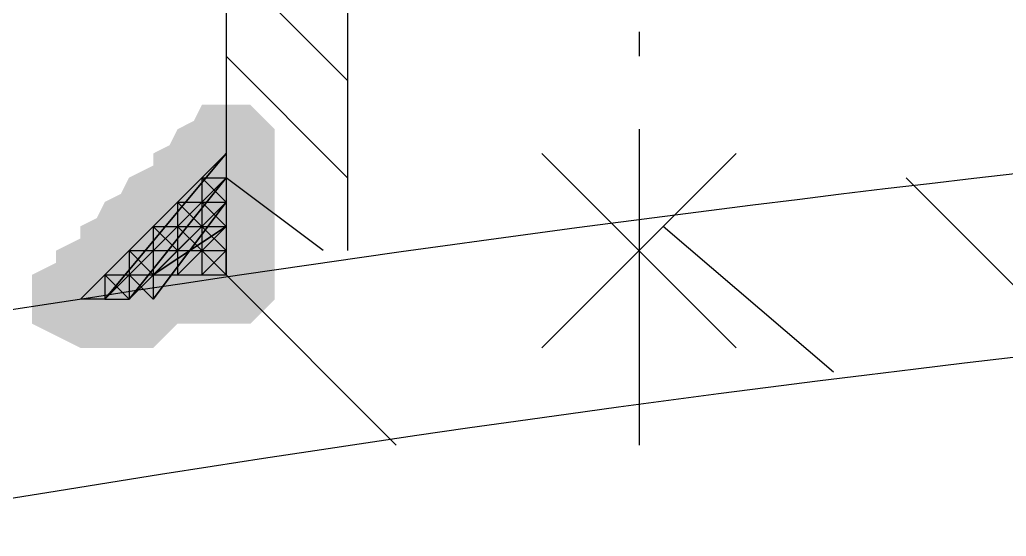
# Model space of a CAD drawing. Header units: millimetres. Extents: x -2210 to 6171, y -6737 to 5572.
# Drawn here: x -24.3 to 54.7, y 2893.6 to 2935 of the extents above; entities that cross this region are included whole.
import ezdxf

# ---------------------------------------------------------------- set-up
doc = ezdxf.new("R2010")
doc.units = ezdxf.units.MM
doc.layers.add('1', color=7, linetype='Continuous')

msp = doc.modelspace()

# ---------------------------------------------------------------- hatches: boundary and pattern name
h = msp.add_hatch(color=0)
h.dxf.hatch_style = 2
h.paths.add_polyline_path([(-7.792, 2920.381), (-11.683, 2922.327), (-11.683, 2926.218), (-7.792, 2928.163), (-5.847, 2928.163), (-3.901, 2926.218), (-3.901, 2922.327), (-5.847, 2920.381)])
h = msp.add_hatch(color=0)
h.dxf.hatch_style = 2
h.paths.add_polyline_path([(-7.792, 2920.381), (-11.683, 2922.327), (-11.683, 2926.218), (-7.792, 2928.163), (-3.901, 2926.218), (-3.901, 2922.327)])
h = msp.add_hatch(color=0)
h.dxf.hatch_style = 2
h.paths.add_polyline_path([(-7.792, 2920.381), (-11.683, 2922.327), (-11.683, 2926.218), (-7.792, 2928.163), (-5.847, 2928.163), (-3.901, 2926.218), (-3.901, 2922.327), (-5.847, 2920.381)])
h = msp.add_hatch(color=0)
h.dxf.hatch_style = 2
h.paths.add_polyline_path([(-7.792, 2920.381), (-11.683, 2922.327), (-11.683, 2926.218), (-7.792, 2928.163), (-3.901, 2926.218), (-3.901, 2922.327)])
h = msp.add_hatch(color=0)
h.dxf.hatch_style = 2
h.paths.add_polyline_path([(-11.683, 2924.272), (-9.738, 2928.163), (-5.847, 2928.163), (-3.901, 2924.272), (-3.901, 2922.327), (-5.847, 2920.381), (-9.738, 2920.381), (-11.683, 2922.327)])
h = msp.add_hatch(color=0)
h.dxf.hatch_style = 2
h.paths.add_polyline_path([(-7.792, 2920.381), (-11.683, 2922.327), (-11.683, 2926.218), (-7.792, 2928.163), (-3.901, 2926.218), (-3.901, 2922.327)])
h = msp.add_hatch(color=0)
h.dxf.hatch_style = 2
h.paths.add_polyline_path([(-9.738, 2918.435), (-13.629, 2920.381), (-13.629, 2924.272), (-9.738, 2926.218), (-7.792, 2926.218), (-5.847, 2924.272), (-5.847, 2920.381), (-7.792, 2918.435)])
h = msp.add_hatch(color=0)
h.dxf.hatch_style = 2
h.paths.add_polyline_path([(-13.629, 2922.327), (-11.683, 2926.218), (-7.792, 2926.218), (-5.847, 2922.327), (-7.792, 2918.435), (-11.683, 2918.435)])
h = msp.add_hatch(color=0)
h.dxf.hatch_style = 2
h.paths.add_polyline_path([(-9.738, 2918.435), (-13.629, 2920.381), (-13.629, 2924.272), (-9.738, 2926.218), (-7.792, 2926.218), (-5.847, 2924.272), (-5.847, 2920.381), (-7.792, 2918.435)])
h = msp.add_hatch(color=0)
h.dxf.hatch_style = 2
h.paths.add_polyline_path([(-13.629, 2922.327), (-11.683, 2926.218), (-7.792, 2926.218), (-5.847, 2922.327), (-7.792, 2918.435), (-11.683, 2918.435)])
h = msp.add_hatch(color=0)
h.dxf.hatch_style = 2
h.paths.add_polyline_path([(-9.738, 2918.435), (-13.629, 2920.381), (-13.629, 2924.272), (-9.738, 2926.218), (-5.847, 2924.272), (-5.847, 2920.381)])
h = msp.add_hatch(color=0)
h.dxf.hatch_style = 2
h.paths.add_polyline_path([(-9.738, 2918.435), (-13.629, 2920.381), (-13.629, 2924.272), (-9.738, 2926.218), (-5.847, 2924.272), (-5.847, 2920.381)])
h = msp.add_hatch(color=0)
h.dxf.hatch_style = 2
h.paths.add_polyline_path([(-9.738, 2918.435), (-13.629, 2920.381), (-13.629, 2924.272), (-9.738, 2926.218), (-5.847, 2924.272), (-5.847, 2920.381)])
h = msp.add_hatch(color=0)
h.dxf.hatch_style = 2
h.paths.add_polyline_path([(-13.629, 2922.327), (-11.683, 2926.218), (-7.792, 2926.218), (-5.847, 2922.327), (-5.847, 2920.381), (-7.792, 2918.435), (-11.683, 2918.435), (-13.629, 2920.381)])
h = msp.add_hatch(color=0)
h.dxf.hatch_style = 2
h.paths.add_polyline_path([(-9.738, 2918.435), (-13.629, 2920.381), (-13.629, 2924.272), (-9.738, 2926.218), (-5.847, 2924.272), (-5.847, 2920.381)])
h = msp.add_hatch(color=0)
h.dxf.hatch_style = 2
h.paths.add_polyline_path([(-7.792, 2918.435), (-11.683, 2920.381), (-11.683, 2924.272), (-7.792, 2926.218), (-5.847, 2926.218), (-3.901, 2924.272), (-3.901, 2920.381), (-5.847, 2918.435)])
h = msp.add_hatch(color=0)
h.dxf.hatch_style = 2
h.paths.add_polyline_path([(-7.792, 2918.435), (-11.683, 2920.381), (-11.683, 2924.272), (-7.792, 2926.218), (-3.901, 2924.272), (-3.901, 2920.381)])
h = msp.add_hatch(color=0)
h.dxf.hatch_style = 2
h.paths.add_polyline_path([(-11.683, 2922.327), (-9.738, 2926.218), (-5.847, 2926.218), (-3.901, 2922.327), (-5.847, 2918.435), (-9.738, 2918.435)])
h = msp.add_hatch(color=0)
h.dxf.hatch_style = 2
h.paths.add_polyline_path([(-7.792, 2918.435), (-11.683, 2920.381), (-11.683, 2924.272), (-7.792, 2926.218), (-3.901, 2924.272), (-3.901, 2920.381)])
h = msp.add_hatch(color=0)
h.dxf.hatch_style = 2
h.paths.add_polyline_path([(-7.792, 2918.435), (-11.683, 2920.381), (-11.683, 2924.272), (-7.792, 2926.218), (-3.901, 2924.272), (-3.901, 2920.381)])
h = msp.add_hatch(color=0)
h.dxf.hatch_style = 2
h.paths.add_polyline_path([(-7.792, 2918.435), (-11.683, 2920.381), (-11.683, 2924.272), (-7.792, 2926.218), (-3.901, 2924.272), (-3.901, 2920.381)])
h = msp.add_hatch(color=0)
h.dxf.hatch_style = 2
h.paths.add_polyline_path([(-11.683, 2916.49), (-15.574, 2918.435), (-15.574, 2922.327), (-11.683, 2924.272), (-9.738, 2924.272), (-7.792, 2922.327), (-7.792, 2918.435), (-9.738, 2916.49)])
h = msp.add_hatch(color=0)
h.dxf.hatch_style = 2
h.paths.add_polyline_path([(-11.683, 2916.49), (-15.574, 2918.435), (-15.574, 2922.327), (-11.683, 2924.272), (-9.738, 2924.272), (-7.792, 2922.327), (-7.792, 2918.435), (-9.738, 2916.49)])
h = msp.add_hatch(color=0)
h.dxf.hatch_style = 2
h.paths.add_polyline_path([(-11.683, 2916.49), (-15.574, 2918.435), (-15.574, 2922.327), (-11.683, 2924.272), (-7.792, 2922.327), (-7.792, 2918.435)])
h = msp.add_hatch(color=0)
h.dxf.hatch_style = 2
h.paths.add_polyline_path([(-9.738, 2916.49), (-13.629, 2918.435), (-13.629, 2922.327), (-9.738, 2924.272), (-7.792, 2924.272), (-5.847, 2922.327), (-5.847, 2918.435), (-7.792, 2916.49)])
h = msp.add_hatch(color=0)
h.dxf.hatch_style = 2
h.paths.add_polyline_path([(-9.738, 2916.49), (-13.629, 2918.435), (-13.629, 2922.327), (-9.738, 2924.272), (-5.847, 2922.327), (-5.847, 2918.435)])
h = msp.add_hatch(color=0)
h.dxf.hatch_style = 2
h.paths.add_polyline_path([(-9.738, 2916.49), (-13.629, 2918.435), (-13.629, 2922.327), (-9.738, 2924.272), (-5.847, 2922.327), (-5.847, 2918.435)])
h = msp.add_hatch(color=0)
h.dxf.hatch_style = 2
h.paths.add_polyline_path([(-9.738, 2916.49), (-13.629, 2918.435), (-13.629, 2922.327), (-9.738, 2924.272), (-7.792, 2924.272), (-5.847, 2922.327), (-5.847, 2918.435), (-7.792, 2916.49)])
h = msp.add_hatch(color=0)
h.dxf.hatch_style = 2
h.paths.add_polyline_path([(-7.792, 2916.49), (-11.683, 2918.435), (-11.683, 2922.327), (-7.792, 2924.272), (-5.847, 2924.272), (-3.901, 2922.327), (-3.901, 2918.435), (-5.847, 2916.49)])
h = msp.add_hatch(color=0)
h.dxf.hatch_style = 2
h.paths.add_polyline_path([(-7.792, 2916.49), (-11.683, 2918.435), (-11.683, 2922.327), (-7.792, 2924.272), (-3.901, 2922.327), (-3.901, 2918.435)])
h = msp.add_hatch(color=0)
h.dxf.hatch_style = 2
h.paths.add_polyline_path([(-7.792, 2916.49), (-11.683, 2918.435), (-11.683, 2922.327), (-7.792, 2924.272), (-3.901, 2922.327), (-3.901, 2918.435)])
h = msp.add_hatch(color=0)
h.dxf.hatch_style = 2
h.paths.add_polyline_path([(-7.792, 2916.49), (-11.683, 2918.435), (-11.683, 2922.327), (-7.792, 2924.272), (-5.847, 2924.272), (-3.901, 2922.327), (-3.901, 2918.435), (-5.847, 2916.49)])
h = msp.add_hatch(color=0)
h.dxf.hatch_style = 2
h.paths.add_polyline_path([(-7.792, 2916.49), (-11.683, 2918.435), (-11.683, 2922.327), (-7.792, 2924.272), (-5.847, 2924.272), (-3.901, 2922.327), (-3.901, 2918.435), (-5.847, 2916.49)])
h = msp.add_hatch(color=0)
h.dxf.hatch_style = 2
h.paths.add_polyline_path([(-11.683, 2920.381), (-9.738, 2924.272), (-5.847, 2924.272), (-3.901, 2920.381), (-3.901, 2918.435), (-5.847, 2916.49), (-9.738, 2916.49), (-11.683, 2918.435)])
h = msp.add_hatch(color=0)
h.dxf.hatch_style = 2
h.paths.add_polyline_path([(-7.792, 2916.49), (-11.683, 2918.435), (-11.683, 2922.327), (-7.792, 2924.272), (-3.901, 2922.327), (-3.901, 2918.435)])
h = msp.add_hatch(color=0)
h.dxf.hatch_style = 2
h.paths.add_polyline_path([(-13.629, 2914.544), (-17.52, 2916.49), (-17.52, 2920.381), (-13.629, 2922.327), (-11.683, 2922.327), (-9.738, 2920.381), (-9.738, 2916.49), (-11.683, 2914.544)])
h = msp.add_hatch(color=0)
h.dxf.hatch_style = 2
h.paths.add_polyline_path([(-13.629, 2914.544), (-17.52, 2916.49), (-17.52, 2920.381), (-13.629, 2922.327), (-11.683, 2922.327), (-9.738, 2920.381), (-9.738, 2916.49), (-11.683, 2914.544)])
h = msp.add_hatch(color=0)
h.dxf.hatch_style = 2
h.paths.add_polyline_path([(-17.52, 2918.435), (-15.574, 2922.327), (-11.683, 2922.327), (-9.738, 2918.435), (-11.683, 2914.544), (-15.574, 2914.544)])
h = msp.add_hatch(color=0)
h.dxf.hatch_style = 2
h.paths.add_polyline_path([(-13.629, 2914.544), (-17.52, 2916.49), (-17.52, 2920.381), (-13.629, 2922.327), (-11.683, 2922.327), (-9.738, 2920.381), (-9.738, 2916.49), (-11.683, 2914.544)])
h = msp.add_hatch(color=0)
h.dxf.hatch_style = 2
h.paths.add_polyline_path([(-13.629, 2914.544), (-17.52, 2916.49), (-17.52, 2920.381), (-13.629, 2922.327), (-9.738, 2920.381), (-9.738, 2916.49)])
h = msp.add_hatch(color=0)
h.dxf.hatch_style = 2
h.paths.add_polyline_path([(-13.629, 2914.544), (-17.52, 2916.49), (-17.52, 2920.381), (-13.629, 2922.327), (-9.738, 2920.381), (-9.738, 2916.49)])
h = msp.add_hatch(color=0)
h.dxf.hatch_style = 2
h.paths.add_polyline_path([(-17.52, 2918.435), (-15.574, 2922.327), (-11.683, 2922.327), (-9.738, 2918.435), (-9.738, 2916.49), (-11.683, 2914.544), (-15.574, 2914.544), (-17.52, 2916.49)])
h = msp.add_hatch(color=0)
h.dxf.hatch_style = 2
h.paths.add_polyline_path([(-13.629, 2914.544), (-17.52, 2916.49), (-17.52, 2920.381), (-13.629, 2922.327), (-9.738, 2920.381), (-9.738, 2916.49)])
h = msp.add_hatch(color=0)
h.dxf.hatch_style = 2
h.paths.add_polyline_path([(-11.683, 2914.544), (-15.574, 2916.49), (-15.574, 2920.381), (-11.683, 2922.327), (-7.792, 2920.381), (-7.792, 2916.49)])
h = msp.add_hatch(color=0)
h.dxf.hatch_style = 2
h.paths.add_polyline_path([(-15.574, 2918.435), (-13.629, 2922.327), (-9.738, 2922.327), (-7.792, 2918.435), (-9.738, 2914.544), (-13.629, 2914.544)])
h = msp.add_hatch(color=0)
h.dxf.hatch_style = 2
h.paths.add_polyline_path([(-11.683, 2914.544), (-15.574, 2916.49), (-15.574, 2920.381), (-11.683, 2922.327), (-7.792, 2920.381), (-7.792, 2916.49)])
h = msp.add_hatch(color=0)
h.dxf.hatch_style = 2
h.paths.add_polyline_path([(-11.683, 2914.544), (-15.574, 2916.49), (-15.574, 2920.381), (-11.683, 2922.327), (-7.792, 2920.381), (-7.792, 2916.49)])
h = msp.add_hatch(color=0)
h.dxf.hatch_style = 2
h.paths.add_polyline_path([(-11.683, 2914.544), (-15.574, 2916.49), (-15.574, 2920.381), (-11.683, 2922.327), (-7.792, 2920.381), (-7.792, 2916.49)])
h = msp.add_hatch(color=0)
h.dxf.hatch_style = 2
h.paths.add_polyline_path([(-9.738, 2914.544), (-13.629, 2916.49), (-13.629, 2920.381), (-9.738, 2922.327), (-7.792, 2922.327), (-5.847, 2920.381), (-5.847, 2916.49), (-7.792, 2914.544)])
h = msp.add_hatch(color=0)
h.dxf.hatch_style = 2
h.paths.add_polyline_path([(-9.738, 2914.544), (-13.629, 2916.49), (-13.629, 2920.381), (-9.738, 2922.327), (-5.847, 2920.381), (-5.847, 2916.49)])
h = msp.add_hatch(color=0)
h.dxf.hatch_style = 2
h.paths.add_polyline_path([(-9.738, 2914.544), (-13.629, 2916.49), (-13.629, 2920.381), (-9.738, 2922.327), (-5.847, 2920.381), (-5.847, 2916.49)])
h = msp.add_hatch(color=0)
h.dxf.hatch_style = 2
h.paths.add_polyline_path([(-7.792, 2914.544), (-11.683, 2916.49), (-11.683, 2920.381), (-7.792, 2922.327), (-5.847, 2922.327), (-3.901, 2920.381), (-3.901, 2916.49), (-5.847, 2914.544)])
h = msp.add_hatch(color=0)
h.dxf.hatch_style = 2
h.paths.add_polyline_path([(-7.792, 2914.544), (-11.683, 2916.49), (-11.683, 2920.381), (-7.792, 2922.327), (-3.901, 2920.381), (-3.901, 2916.49)])
h = msp.add_hatch(color=0)
h.dxf.hatch_style = 2
h.paths.add_polyline_path([(-7.792, 2914.544), (-11.683, 2916.49), (-11.683, 2920.381), (-7.792, 2922.327), (-3.901, 2920.381), (-3.901, 2916.49)])
h = msp.add_hatch(color=0)
h.dxf.hatch_style = 2
h.paths.add_polyline_path([(-15.574, 2912.599), (-19.465, 2914.544), (-19.465, 2918.435), (-15.574, 2920.381), (-13.629, 2920.381), (-11.683, 2918.435), (-11.683, 2914.544), (-13.629, 2912.599)])
h = msp.add_hatch(color=0)
h.dxf.hatch_style = 2
h.paths.add_polyline_path([(-19.465, 2916.49), (-17.52, 2920.381), (-13.629, 2920.381), (-11.683, 2916.49), (-13.629, 2912.599), (-17.52, 2912.599)])
h = msp.add_hatch(color=0)
h.dxf.hatch_style = 2
h.paths.add_polyline_path([(-15.574, 2912.599), (-19.465, 2914.544), (-19.465, 2918.435), (-15.574, 2920.381), (-13.629, 2920.381), (-11.683, 2918.435), (-11.683, 2914.544), (-13.629, 2912.599)])
h = msp.add_hatch(color=0)
h.dxf.hatch_style = 2
h.paths.add_polyline_path([(-19.465, 2916.49), (-17.52, 2920.381), (-13.629, 2920.381), (-11.683, 2916.49), (-13.629, 2912.599), (-17.52, 2912.599)])
h = msp.add_hatch(color=0)
h.dxf.hatch_style = 2
h.paths.add_polyline_path([(-15.574, 2912.599), (-19.465, 2914.544), (-19.465, 2918.435), (-15.574, 2920.381), (-11.683, 2918.435), (-11.683, 2914.544)])
h = msp.add_hatch(color=0)
h.dxf.hatch_style = 2
h.paths.add_polyline_path([(-15.574, 2912.599), (-19.465, 2914.544), (-19.465, 2918.435), (-15.574, 2920.381), (-11.683, 2918.435), (-11.683, 2914.544)])
h = msp.add_hatch(color=0)
h.dxf.hatch_style = 2
h.paths.add_polyline_path([(-15.574, 2912.599), (-19.465, 2914.544), (-19.465, 2918.435), (-15.574, 2920.381), (-11.683, 2918.435), (-11.683, 2914.544)])
h = msp.add_hatch(color=0)
h.dxf.hatch_style = 2
h.paths.add_polyline_path([(-19.465, 2916.49), (-17.52, 2920.381), (-13.629, 2920.381), (-11.683, 2916.49), (-11.683, 2914.544), (-13.629, 2912.599), (-17.52, 2912.599), (-19.465, 2914.544)])
h = msp.add_hatch(color=0)
h.dxf.hatch_style = 2
h.paths.add_polyline_path([(-15.574, 2912.599), (-19.465, 2914.544), (-19.465, 2918.435), (-15.574, 2920.381), (-11.683, 2918.435), (-11.683, 2914.544)])
h = msp.add_hatch(color=0)
h.dxf.hatch_style = 2
h.paths.add_polyline_path([(-13.629, 2912.599), (-17.52, 2914.544), (-17.52, 2918.435), (-13.629, 2920.381), (-11.683, 2920.381), (-9.738, 2918.435), (-9.738, 2914.544), (-11.683, 2912.599)])
h = msp.add_hatch(color=0)
h.dxf.hatch_style = 2
h.paths.add_polyline_path([(-13.629, 2912.599), (-17.52, 2914.544), (-17.52, 2918.435), (-13.629, 2920.381), (-9.738, 2918.435), (-9.738, 2914.544)])
h = msp.add_hatch(color=0)
h.dxf.hatch_style = 2
h.paths.add_polyline_path([(-17.52, 2916.49), (-15.574, 2920.381), (-11.683, 2920.381), (-9.738, 2916.49), (-11.683, 2912.599), (-15.574, 2912.599)])
h = msp.add_hatch(color=0)
h.dxf.hatch_style = 2
h.paths.add_polyline_path([(-13.629, 2912.599), (-17.52, 2914.544), (-17.52, 2918.435), (-13.629, 2920.381), (-9.738, 2918.435), (-9.738, 2914.544)])
h = msp.add_hatch(color=0)
h.dxf.hatch_style = 2
h.paths.add_polyline_path([(-13.629, 2912.599), (-17.52, 2914.544), (-17.52, 2918.435), (-13.629, 2920.381), (-9.738, 2918.435), (-9.738, 2914.544)])
h = msp.add_hatch(color=0)
h.dxf.hatch_style = 2
h.paths.add_polyline_path([(-11.683, 2912.599), (-15.574, 2914.544), (-15.574, 2918.435), (-11.683, 2920.381), (-9.738, 2920.381), (-7.792, 2918.435), (-7.792, 2914.544), (-9.738, 2912.599)])
h = msp.add_hatch(color=0)
h.dxf.hatch_style = 2
h.paths.add_polyline_path([(-11.683, 2912.599), (-15.574, 2914.544), (-15.574, 2918.435), (-11.683, 2920.381), (-7.792, 2918.435), (-7.792, 2914.544)])
h = msp.add_hatch(color=0)
h.dxf.hatch_style = 2
h.paths.add_polyline_path([(-9.738, 2912.599), (-13.629, 2914.544), (-13.629, 2918.435), (-9.738, 2920.381), (-7.792, 2920.381), (-5.847, 2918.435), (-5.847, 2914.544), (-7.792, 2912.599)])
h = msp.add_hatch(color=0)
h.dxf.hatch_style = 2
h.paths.add_polyline_path([(-7.792, 2912.599), (-11.683, 2914.544), (-11.683, 2918.435), (-7.792, 2920.381), (-3.901, 2918.435), (-3.901, 2914.544)])
h = msp.add_hatch(color=0)
h.dxf.hatch_style = 2
h.paths.add_polyline_path([(-7.792, 2912.599), (-11.683, 2914.544), (-11.683, 2918.435), (-7.792, 2920.381), (-5.847, 2920.381), (-3.901, 2918.435), (-3.901, 2914.544), (-5.847, 2912.599)])
h = msp.add_hatch(color=0)
h.dxf.hatch_style = 2
h.paths.add_polyline_path([(-7.792, 2912.599), (-11.683, 2914.544), (-11.683, 2918.435), (-7.792, 2920.381), (-3.901, 2918.435), (-3.901, 2914.544)])
h = msp.add_hatch(color=0)
h.dxf.hatch_style = 2
h.paths.add_polyline_path([(-7.792, 2912.599), (-11.683, 2914.544), (-11.683, 2918.435), (-7.792, 2920.381), (-5.847, 2920.381), (-3.901, 2918.435), (-3.901, 2914.544), (-5.847, 2912.599)])
h = msp.add_hatch(color=0)
h.dxf.hatch_style = 2
h.paths.add_polyline_path([(-7.792, 2912.599), (-11.683, 2914.544), (-11.683, 2918.435), (-7.792, 2920.381), (-3.901, 2918.435), (-3.901, 2914.544)])
h = msp.add_hatch(color=0)
h.dxf.hatch_style = 2
h.paths.add_polyline_path([(-17.52, 2910.653), (-21.411, 2912.599), (-21.411, 2916.49), (-17.52, 2918.435), (-15.574, 2918.435), (-13.629, 2916.49), (-13.629, 2912.599), (-15.574, 2910.653)])
h = msp.add_hatch(color=0)
h.dxf.hatch_style = 2
h.paths.add_polyline_path([(-17.52, 2910.653), (-21.411, 2912.599), (-21.411, 2916.49), (-17.52, 2918.435), (-15.574, 2918.435), (-13.629, 2916.49), (-13.629, 2912.599), (-15.574, 2910.653)])
h = msp.add_hatch(color=0)
h.dxf.hatch_style = 2
h.paths.add_polyline_path([(-17.52, 2910.653), (-21.411, 2912.599), (-21.411, 2916.49), (-17.52, 2918.435), (-13.629, 2916.49), (-13.629, 2912.599)])
h = msp.add_hatch(color=0)
h.dxf.hatch_style = 2
h.paths.add_polyline_path([(-15.574, 2910.653), (-19.465, 2912.599), (-19.465, 2916.49), (-15.574, 2918.435), (-13.629, 2918.435), (-11.683, 2916.49), (-11.683, 2912.599), (-13.629, 2910.653)])
h = msp.add_hatch(color=0)
h.dxf.hatch_style = 2
h.paths.add_polyline_path([(-15.574, 2910.653), (-19.465, 2912.599), (-19.465, 2916.49), (-15.574, 2918.435), (-11.683, 2916.49), (-11.683, 2912.599)])
h = msp.add_hatch(color=0)
h.dxf.hatch_style = 2
h.paths.add_polyline_path([(-15.574, 2910.653), (-19.465, 2912.599), (-19.465, 2916.49), (-15.574, 2918.435), (-11.683, 2916.49), (-11.683, 2912.599)])
h = msp.add_hatch(color=0)
h.dxf.hatch_style = 2
h.paths.add_polyline_path([(-15.574, 2910.653), (-19.465, 2912.599), (-19.465, 2916.49), (-15.574, 2918.435), (-13.629, 2918.435), (-11.683, 2916.49), (-11.683, 2912.599), (-13.629, 2910.653)])
h = msp.add_hatch(color=0)
h.dxf.hatch_style = 2
h.paths.add_polyline_path([(-19.465, 2914.544), (-17.52, 2918.435), (-13.629, 2918.435), (-11.683, 2914.544), (-11.683, 2912.599), (-13.629, 2910.653), (-17.52, 2910.653), (-19.465, 2912.599)])
h = msp.add_hatch(color=0)
h.dxf.hatch_style = 2
h.paths.add_polyline_path([(-13.629, 2910.653), (-17.52, 2912.599), (-17.52, 2916.49), (-13.629, 2918.435), (-9.738, 2916.49), (-9.738, 2912.599)])
h = msp.add_hatch(color=0)
h.dxf.hatch_style = 2
h.paths.add_polyline_path([(-17.52, 2914.544), (-15.574, 2918.435), (-11.683, 2918.435), (-9.738, 2914.544), (-9.738, 2912.599), (-11.683, 2910.653), (-15.574, 2910.653), (-17.52, 2912.599)])
h = msp.add_hatch(color=0)
h.dxf.hatch_style = 2
h.paths.add_polyline_path([(-17.52, 2914.544), (-15.574, 2918.435), (-11.683, 2918.435), (-9.738, 2914.544), (-9.738, 2912.599), (-11.683, 2910.653), (-15.574, 2910.653), (-17.52, 2912.599)])
h = msp.add_hatch(color=0)
h.dxf.hatch_style = 2
h.paths.add_polyline_path([(-11.683, 2910.653), (-15.574, 2912.599), (-15.574, 2916.49), (-11.683, 2918.435), (-7.792, 2916.49), (-7.792, 2912.599)])
h = msp.add_hatch(color=0)
h.dxf.hatch_style = 2
h.paths.add_polyline_path([(-11.683, 2910.653), (-15.574, 2912.599), (-15.574, 2916.49), (-11.683, 2918.435), (-9.738, 2918.435), (-7.792, 2916.49), (-7.792, 2912.599), (-9.738, 2910.653)])
h = msp.add_hatch(color=0)
h.dxf.hatch_style = 2
h.paths.add_polyline_path([(-11.683, 2910.653), (-15.574, 2912.599), (-15.574, 2916.49), (-11.683, 2918.435), (-7.792, 2916.49), (-7.792, 2912.599)])
h = msp.add_hatch(color=0)
h.dxf.hatch_style = 2
h.paths.add_polyline_path([(-11.683, 2910.653), (-15.574, 2912.599), (-15.574, 2916.49), (-11.683, 2918.435), (-7.792, 2916.49), (-7.792, 2912.599)])
h = msp.add_hatch(color=0)
h.dxf.hatch_style = 2
h.paths.add_polyline_path([(-11.683, 2910.653), (-15.574, 2912.599), (-15.574, 2916.49), (-11.683, 2918.435), (-7.792, 2916.49), (-7.792, 2912.599)])
h = msp.add_hatch(color=0)
h.dxf.hatch_style = 2
h.paths.add_polyline_path([(-11.683, 2910.653), (-15.574, 2912.599), (-15.574, 2916.49), (-11.683, 2918.435), (-7.792, 2916.49), (-7.792, 2912.599)])
h = msp.add_hatch(color=0)
h.dxf.hatch_style = 2
h.paths.add_polyline_path([(-9.738, 2910.653), (-13.629, 2912.599), (-13.629, 2916.49), (-9.738, 2918.435), (-7.792, 2918.435), (-5.847, 2916.49), (-5.847, 2912.599), (-7.792, 2910.653)])
h = msp.add_hatch(color=0)
h.dxf.hatch_style = 2
h.paths.add_polyline_path([(-9.738, 2910.653), (-13.629, 2912.599), (-13.629, 2916.49), (-9.738, 2918.435), (-7.792, 2918.435), (-5.847, 2916.49), (-5.847, 2912.599), (-7.792, 2910.653)])
h = msp.add_hatch(color=0)
h.dxf.hatch_style = 2
h.paths.add_polyline_path([(-9.738, 2910.653), (-13.629, 2912.599), (-13.629, 2916.49), (-9.738, 2918.435), (-7.792, 2918.435), (-5.847, 2916.49), (-5.847, 2912.599), (-7.792, 2910.653)])
h = msp.add_hatch(color=0)
h.dxf.hatch_style = 2
h.paths.add_polyline_path([(-9.738, 2910.653), (-13.629, 2912.599), (-13.629, 2916.49), (-9.738, 2918.435), (-5.847, 2916.49), (-5.847, 2912.599)])
h = msp.add_hatch(color=0)
h.dxf.hatch_style = 2
h.paths.add_polyline_path([(-9.738, 2910.653), (-13.629, 2912.599), (-13.629, 2916.49), (-9.738, 2918.435), (-5.847, 2916.49), (-5.847, 2912.599)])
h = msp.add_hatch(color=0)
h.dxf.hatch_style = 2
h.paths.add_polyline_path([(-7.792, 2910.653), (-11.683, 2912.599), (-11.683, 2916.49), (-7.792, 2918.435), (-5.847, 2918.435), (-3.901, 2916.49), (-3.901, 2912.599), (-5.847, 2910.653)])
h = msp.add_hatch(color=0)
h.dxf.hatch_style = 2
h.paths.add_polyline_path([(-7.792, 2910.653), (-11.683, 2912.599), (-11.683, 2916.49), (-7.792, 2918.435), (-5.847, 2918.435), (-3.901, 2916.49), (-3.901, 2912.599), (-5.847, 2910.653)])
h = msp.add_hatch(color=0)
h.dxf.hatch_style = 2
h.paths.add_polyline_path([(-7.792, 2910.653), (-11.683, 2912.599), (-11.683, 2916.49), (-7.792, 2918.435), (-3.901, 2916.49), (-3.901, 2912.599)])
h = msp.add_hatch(color=0)
h.dxf.hatch_style = 2
h.paths.add_polyline_path([(-7.792, 2910.653), (-11.683, 2912.599), (-11.683, 2916.49), (-7.792, 2918.435), (-3.901, 2916.49), (-3.901, 2912.599)])
h = msp.add_hatch(color=0)
h.dxf.hatch_style = 2
h.paths.add_polyline_path([(-7.792, 2910.653), (-11.683, 2912.599), (-11.683, 2916.49), (-7.792, 2918.435), (-3.901, 2916.49), (-3.901, 2912.599)])
h = msp.add_hatch(color=0)
h.dxf.hatch_style = 2
h.paths.add_polyline_path([(-7.792, 2910.653), (-11.683, 2912.599), (-11.683, 2916.49), (-7.792, 2918.435), (-3.901, 2916.49), (-3.901, 2912.599)])
h = msp.add_hatch(color=0)
h.dxf.hatch_style = 2
h.paths.add_polyline_path([(-7.792, 2910.653), (-11.683, 2912.599), (-11.683, 2916.49), (-7.792, 2918.435), (-3.901, 2916.49), (-3.901, 2912.599)])
h = msp.add_hatch(color=0)
h.dxf.hatch_style = 2
h.paths.add_polyline_path([(-19.465, 2908.708), (-23.356, 2910.653), (-23.356, 2914.544), (-19.465, 2916.49), (-17.52, 2916.49), (-15.574, 2914.544), (-15.574, 2910.653), (-17.52, 2908.708)])
h = msp.add_hatch(color=0)
h.dxf.hatch_style = 2
h.paths.add_polyline_path([(-17.52, 2908.708), (-21.411, 2910.653), (-21.411, 2914.544), (-17.52, 2916.49), (-13.629, 2914.544), (-13.629, 2910.653)])
h = msp.add_hatch(color=0)
h.dxf.hatch_style = 2
h.paths.add_polyline_path([(-21.411, 2912.599), (-19.465, 2916.49), (-15.574, 2916.49), (-13.629, 2912.599), (-15.574, 2908.708), (-19.465, 2908.708)])
h = msp.add_hatch(color=0)
h.dxf.hatch_style = 2
h.paths.add_polyline_path([(-17.52, 2908.708), (-21.411, 2910.653), (-21.411, 2914.544), (-17.52, 2916.49), (-13.629, 2914.544), (-13.629, 2910.653)])
h = msp.add_hatch(color=0)
h.dxf.hatch_style = 2
h.paths.add_polyline_path([(-15.574, 2908.708), (-19.465, 2910.653), (-19.465, 2914.544), (-15.574, 2916.49), (-13.629, 2916.49), (-11.683, 2914.544), (-11.683, 2910.653), (-13.629, 2908.708)])
h = msp.add_hatch(color=0)
h.dxf.hatch_style = 2
h.paths.add_polyline_path([(-15.574, 2908.708), (-19.465, 2910.653), (-19.465, 2914.544), (-15.574, 2916.49), (-13.629, 2916.49), (-11.683, 2914.544), (-11.683, 2910.653), (-13.629, 2908.708)])
h = msp.add_hatch(color=0)
h.dxf.hatch_style = 2
h.paths.add_polyline_path([(-15.574, 2908.708), (-19.465, 2910.653), (-19.465, 2914.544), (-15.574, 2916.49), (-11.683, 2914.544), (-11.683, 2910.653)])
h = msp.add_hatch(color=0)
h.dxf.hatch_style = 2
h.paths.add_polyline_path([(-15.574, 2908.708), (-19.465, 2910.653), (-19.465, 2914.544), (-15.574, 2916.49), (-11.683, 2914.544), (-11.683, 2910.653)])
h = msp.add_hatch(color=0)
h.dxf.hatch_style = 2
h.paths.add_polyline_path([(-15.574, 2908.708), (-19.465, 2910.653), (-19.465, 2914.544), (-15.574, 2916.49), (-11.683, 2914.544), (-11.683, 2910.653)])

# ---------------------------------------------------------------- linework, layer by layer
at = {"layer": '1', "color": 0, "lineweight": 25}
for points in [[(-7.792, 2951.509), (-7.792, 2914.544)], [(1.935, 2930.109), (-7.792, 2939.836)], [(1.935, 2935.945), (1.935, 2916.49)], [(25.282, 2934), (25.282, 2932.054)], [(1.935, 2922.327), (-7.792, 2932.054)], [(25.282, 2926.218), (25.282, 2900.926)], [(-19.465, 2912.599), (-7.792, 2924.272), (-19.465, 2912.599)], [(-19.465, 2912.599), (-7.792, 2924.272)], [(-17.52, 2912.599), (-7.792, 2924.272), (-17.52, 2912.599)], [(-7.792, 2924.272), (-17.52, 2912.599), (-7.792, 2922.327), (-17.52, 2912.599)], [(-7.792, 2924.272), (-7.792, 2924.272)], [(-7.792, 2924.272), (-7.792, 2922.327)], [(-7.792, 2924.272), (-7.792, 2922.327), (-7.792, 2922.327), (-7.792, 2922.327)], [(-7.792, 2924.272), (-7.792, 2922.327), (-7.792, 2922.327), (-7.792, 2922.327)], [(33.064, 2908.708), (17.5, 2924.272)], [(17.5, 2908.708), (33.064, 2924.272)], [(-7.792, 2922.327), (-17.52, 2912.599), (-7.792, 2922.327), (-15.574, 2912.599), (-7.792, 2922.327)], [(-15.574, 2912.599), (-7.792, 2922.327), (-15.574, 2912.599), (-7.792, 2922.327)], [(-9.738, 2922.327), (-7.792, 2922.327), (-7.792, 2922.327), (-7.792, 2922.327), (-7.792, 2920.381)], [(-9.738, 2922.327), (-7.792, 2920.381)], [(-9.738, 2922.327), (-9.738, 2922.327)], [(-9.738, 2922.327), (-7.792, 2920.381)], [(-9.738, 2922.327), (-9.738, 2922.327), (-9.738, 2920.381), (-7.792, 2920.381)], [(-9.738, 2922.327), (-9.738, 2920.381)], [(-0.01, 2916.49), (-7.792, 2922.327)], [(-7.792, 2922.327), (-7.792, 2922.327)], [(-7.792, 2922.327), (-7.792, 2922.327), (-7.792, 2922.327)], [(-7.792, 2922.327), (-7.792, 2922.327)], [(-7.792, 2922.327), (-7.792, 2922.327)], [(-7.792, 2922.327), (-7.792, 2922.327), (-7.792, 2922.327)], [(-7.792, 2922.327), (-7.792, 2922.327), (-7.792, 2920.381), (-7.792, 2920.381)], [(60.301, 2908.708), (46.683, 2922.327)], [(-15.574, 2912.599), (-7.792, 2920.381), (-15.574, 2912.599)], [(-7.792, 2920.381), (-13.629, 2912.599), (-7.792, 2920.381), (-13.629, 2912.599)], [(-7.792, 2920.381), (-13.629, 2912.599), (-7.792, 2920.381), (-13.629, 2914.544), (-7.792, 2918.435), (-13.629, 2914.544)], [(-11.683, 2920.381), (-9.738, 2920.381), (-9.738, 2920.381), (-9.738, 2920.381), (-9.738, 2920.381), (-9.738, 2918.435)], [(-11.683, 2920.381), (-9.738, 2920.381)], [(-11.683, 2920.381), (-9.738, 2920.381), (-9.738, 2920.381), (-9.738, 2918.435)], [(-11.683, 2920.381), (-9.738, 2920.381), (-9.738, 2920.381), (-9.738, 2920.381)], [(-11.683, 2920.381), (-9.738, 2918.435)], [(-11.683, 2920.381), (-9.738, 2920.381), (-9.738, 2918.435)], [(-11.683, 2920.381), (-11.683, 2920.381), (-11.683, 2920.381), (-9.738, 2918.435), (-9.738, 2918.435)], [(-11.683, 2920.381), (-11.683, 2920.381)], [(-11.683, 2920.381), (-11.683, 2920.381), (-11.683, 2920.381), (-9.738, 2918.435), (-9.738, 2918.435), (-9.738, 2918.435)], [(-11.683, 2920.381), (-11.683, 2920.381), (-11.683, 2918.435), (-9.738, 2918.435)], [(-11.683, 2920.381), (-11.683, 2918.435)], [(-11.683, 2920.381), (-11.683, 2920.381), (-11.683, 2918.435), (-11.683, 2918.435), (-9.738, 2918.435)], [(-11.683, 2920.381), (-11.683, 2918.435)], [(-9.738, 2920.381), (-7.792, 2920.381), (-7.792, 2920.381), (-7.792, 2920.381)], [(-9.738, 2920.381), (-9.738, 2920.381), (-9.738, 2920.381)], [(-9.738, 2920.381), (-7.792, 2920.381), (-7.792, 2920.381)], [(-9.738, 2920.381), (-7.792, 2920.381), (-7.792, 2920.381)], [(-9.738, 2920.381), (-9.738, 2920.381), (-9.738, 2920.381), (-9.738, 2920.381)], [(-9.738, 2920.381), (-9.738, 2920.381), (-9.738, 2920.381), (-9.738, 2920.381)], [(-9.738, 2920.381), (-7.792, 2920.381), (-7.792, 2918.435), (-7.792, 2918.435)], [(-9.738, 2920.381), (-9.738, 2920.381), (-9.738, 2920.381), (-7.792, 2918.435)], [(-9.738, 2920.381), (-9.738, 2920.381), (-9.738, 2920.381)], [(-9.738, 2920.381), (-9.738, 2918.435)], [(-7.792, 2920.381), (-7.792, 2920.381), (-7.792, 2920.381)], [(-7.792, 2920.381), (-7.792, 2920.381), (-7.792, 2920.381)], [(-7.792, 2920.381), (-7.792, 2920.381)], [(-7.792, 2920.381), (-7.792, 2920.381), (-7.792, 2920.381), (-7.792, 2920.381)], [(-7.792, 2920.381), (-7.792, 2920.381), (-7.792, 2918.435)], [(-7.792, 2920.381), (-7.792, 2918.435), (-7.792, 2918.435)], [(-7.792, 2920.381), (-7.792, 2918.435), (-7.792, 2918.435)], [(-13.629, 2918.435), (-11.683, 2918.435)], [(-13.629, 2918.435), (-11.683, 2918.435), (-11.683, 2918.435), (-11.683, 2916.49)], [(-13.629, 2918.435), (-11.683, 2918.435), (-11.683, 2916.49)], [(-13.629, 2918.435), (-11.683, 2916.49)], [(-13.629, 2918.435), (-13.629, 2918.435), (-13.629, 2916.49)], [(-13.629, 2918.435), (-13.629, 2916.49), (-11.683, 2916.49)], [(-13.629, 2918.435), (-13.629, 2916.49), (-13.629, 2916.49), (-13.629, 2916.49)], [(-13.629, 2918.435), (-13.629, 2916.49), (-13.629, 2916.49), (-13.629, 2916.49), (-11.683, 2916.49), (-11.683, 2914.544)], [(-7.792, 2918.435), (-11.683, 2914.544), (-7.792, 2918.435), (-11.683, 2914.544), (-7.792, 2918.435)], [(-11.683, 2914.544), (-7.792, 2918.435), (-11.683, 2914.544), (-7.792, 2918.435)], [(-11.683, 2918.435), (-9.738, 2918.435), (-9.738, 2918.435)], [(-11.683, 2918.435), (-11.683, 2918.435), (-11.683, 2918.435)], [(-11.683, 2918.435), (-9.738, 2918.435), (-9.738, 2916.49)], [(-11.683, 2918.435), (-11.683, 2918.435), (-11.683, 2918.435), (-9.738, 2918.435)], [(-11.683, 2918.435), (-11.683, 2918.435), (-11.683, 2918.435), (-11.683, 2918.435)], [(-11.683, 2918.435), (-9.738, 2918.435), (-9.738, 2916.49), (-9.738, 2916.49)], [(-11.683, 2918.435), (-11.683, 2918.435), (-9.738, 2916.49)], [(-11.683, 2918.435), (-11.683, 2918.435), (-11.683, 2918.435)], [(-11.683, 2918.435), (-11.683, 2916.49), (-9.738, 2916.49), (-9.738, 2916.49)], [(-11.683, 2918.435), (-11.683, 2918.435), (-11.683, 2918.435)], [(-11.683, 2918.435), (-11.683, 2916.49), (-11.683, 2916.49)], [(-11.683, 2918.435), (-11.683, 2918.435), (-11.683, 2916.49), (-11.683, 2916.49)], [(-9.738, 2918.435), (-7.792, 2918.435), (-7.792, 2918.435)], [(-9.738, 2918.435), (-7.792, 2918.435), (-7.792, 2918.435)], [(-9.738, 2918.435), (-9.738, 2918.435), (-9.738, 2918.435), (-7.792, 2918.435)], [(-9.738, 2918.435), (-9.738, 2918.435), (-9.738, 2918.435)], [(-9.738, 2918.435), (-9.738, 2918.435), (-9.738, 2918.435), (-7.792, 2918.435)], [(-9.738, 2918.435), (-9.738, 2918.435)], [(-9.738, 2918.435), (-7.792, 2916.49), (-7.792, 2916.49), (-7.792, 2916.49)], [(-9.738, 2918.435), (-9.738, 2918.435), (-9.738, 2916.49)], [(-9.738, 2918.435), (-9.738, 2918.435), (-9.738, 2918.435), (-9.738, 2916.49)], [(-9.738, 2918.435), (-9.738, 2918.435), (-9.738, 2916.49)], [(-9.738, 2918.435), (-9.738, 2916.49), (-9.738, 2916.49)], [(-7.792, 2918.435), (-7.792, 2918.435)], [(-7.792, 2918.435), (-7.792, 2918.435), (-7.792, 2918.435)], [(-7.792, 2918.435), (-7.792, 2918.435)], [(-7.792, 2918.435), (-7.792, 2918.435), (-7.792, 2918.435)], [(-7.792, 2918.435), (-7.792, 2918.435), (-7.792, 2916.49)], [(-7.792, 2918.435), (-7.792, 2918.435), (-7.792, 2916.49)], [(-7.792, 2918.435), (-7.792, 2918.435), (-7.792, 2916.49), (-7.792, 2916.49)], [(-7.792, 2918.435), (-7.792, 2916.49)], [(-7.792, 2918.435), (-7.792, 2916.49), (-7.792, 2916.49), (-7.792, 2916.49)], [(40.846, 2906.762), (27.227, 2918.435)], [(-15.574, 2916.49), (-13.629, 2916.49), (-13.629, 2916.49), (-13.629, 2916.49), (-13.629, 2914.544), (-11.683, 2914.544)], [(-15.574, 2916.49), (-13.629, 2916.49), (-13.629, 2914.544)], [(-15.574, 2916.49), (-15.574, 2916.49)], [(-15.574, 2916.49), (-13.629, 2914.544)], [(-15.574, 2916.49), (-15.574, 2916.49), (-15.574, 2914.544), (-13.629, 2914.544)], [(-15.574, 2916.49), (-15.574, 2914.544)], [(-13.629, 2916.49), (-11.683, 2916.49), (-11.683, 2916.49), (-11.683, 2916.49)], [(-13.629, 2916.49), (-11.683, 2916.49), (-11.683, 2916.49)], [(-13.629, 2916.49), (-13.629, 2916.49)], [(-13.629, 2916.49), (-13.629, 2916.49), (-13.629, 2916.49), (-11.683, 2916.49)], [(-13.629, 2916.49), (-13.629, 2916.49), (-13.629, 2916.49)], [(-13.629, 2916.49), (-13.629, 2916.49), (-13.629, 2914.544)], [(-13.629, 2916.49), (-13.629, 2916.49)], [(-13.629, 2916.49), (-13.629, 2916.49), (-13.629, 2916.49)], [(-13.629, 2916.49), (-13.629, 2916.49), (-13.629, 2914.544), (-13.629, 2914.544)], [(-11.683, 2916.49), (-9.738, 2916.49), (-9.738, 2916.49)], [(-11.683, 2916.49), (-9.738, 2916.49), (-9.738, 2916.49), (-9.738, 2916.49)], [(-11.683, 2916.49), (-11.683, 2916.49), (-9.738, 2916.49)], [(-11.683, 2916.49), (-11.683, 2916.49), (-11.683, 2916.49)], [(-11.683, 2916.49), (-9.738, 2916.49), (-9.738, 2914.544)], [(-11.683, 2916.49), (-11.683, 2916.49), (-11.683, 2916.49), (-11.683, 2916.49)], [(-11.683, 2916.49), (-11.683, 2916.49), (-9.738, 2916.49)], [(-11.683, 2916.49), (-11.683, 2916.49), (-11.683, 2916.49)], [(-11.683, 2916.49), (-11.683, 2916.49), (-11.683, 2914.544), (-9.738, 2914.544)], [(-11.683, 2916.49), (-11.683, 2916.49), (-11.683, 2914.544)], [(-11.683, 2916.49), (-11.683, 2916.49), (-11.683, 2916.49)], [(-11.683, 2916.49), (-11.683, 2914.544), (-11.683, 2914.544)], [(-9.738, 2914.544), (-7.792, 2916.49), (-9.738, 2914.544)], [(-7.792, 2916.49), (-9.738, 2914.544), (-7.792, 2916.49), (-9.738, 2914.544)], [(-9.738, 2914.544), (-7.792, 2916.49)], [(-9.738, 2914.544), (-7.792, 2916.49), (-7.792, 2914.544), (-7.792, 2916.49)], [(-9.738, 2916.49), (-7.792, 2916.49)], [(-9.738, 2916.49), (-9.738, 2916.49), (-7.792, 2916.49), (-7.792, 2916.49), (-7.792, 2914.544), (-7.792, 2914.544)], [(-9.738, 2916.49), (-7.792, 2916.49), (-7.792, 2916.49), (-7.792, 2916.49)], [(-9.738, 2916.49), (-9.738, 2916.49), (-9.738, 2916.49)], [(-9.738, 2916.49), (-9.738, 2916.49), (-9.738, 2916.49)], [(-9.738, 2916.49), (-7.792, 2916.49), (-7.792, 2914.544)], [(-9.738, 2916.49), (-9.738, 2916.49), (-7.792, 2914.544), (-7.792, 2914.544)], [(-9.738, 2916.49), (-9.738, 2916.49), (-9.738, 2916.49)], [(-9.738, 2916.49), (-9.738, 2916.49), (-9.738, 2916.49)], [(-9.738, 2916.49), (-9.738, 2916.49), (-9.738, 2914.544), (-7.792, 2914.544)], [(-9.738, 2916.49), (-9.738, 2916.49), (-9.738, 2914.544)], [(-9.738, 2916.49), (-9.738, 2914.544), (-9.738, 2914.544)], [(-7.792, 2916.49), (-7.792, 2916.49), (-7.792, 2916.49), (-7.792, 2916.49)], [(-7.792, 2916.49), (-7.792, 2916.49), (-7.792, 2916.49)], [(-7.792, 2916.49), (-7.792, 2916.49), (-7.792, 2916.49), (-7.792, 2916.49)], [(-7.792, 2916.49), (-7.792, 2914.544)], [(-17.52, 2914.544), (-15.574, 2914.544), (-15.574, 2914.544)], [(-17.52, 2914.544), (-15.574, 2914.544)], [(-17.52, 2914.544), (-15.574, 2914.544), (-15.574, 2914.544), (-15.574, 2912.599)], [(-17.52, 2914.544), (-15.574, 2914.544), (-15.574, 2914.544), (-15.574, 2914.544)], [(-17.52, 2914.544), (-15.574, 2914.544)], [(-17.52, 2914.544), (-15.574, 2914.544), (-15.574, 2912.599)], [(-17.52, 2914.544), (-17.52, 2914.544), (-17.52, 2914.544), (-15.574, 2912.599)], [(-17.52, 2914.544), (-17.52, 2914.544)], [(-17.52, 2914.544), (-17.52, 2914.544), (-17.52, 2914.544), (-15.574, 2912.599)], [(-17.52, 2914.544), (-17.52, 2914.544), (-17.52, 2912.599), (-15.574, 2912.599)], [(-17.52, 2914.544), (-17.52, 2912.599)], [(-17.52, 2914.544), (-17.52, 2914.544), (-17.52, 2912.599), (-17.52, 2912.599)], [(-17.52, 2914.544), (-17.52, 2912.599)], [(-17.52, 2914.544), (-17.52, 2912.599), (-17.52, 2912.599)], [(-15.574, 2914.544), (-13.629, 2914.544), (-13.629, 2914.544), (-13.629, 2914.544)], [(-15.574, 2914.544), (-15.574, 2914.544), (-15.574, 2914.544)], [(-15.574, 2914.544), (-13.629, 2914.544), (-13.629, 2914.544)], [(-15.574, 2914.544), (-13.629, 2914.544), (-13.629, 2914.544)], [(-15.574, 2914.544), (-15.574, 2914.544), (-15.574, 2914.544)], [(-15.574, 2914.544), (-15.574, 2914.544), (-15.574, 2914.544), (-15.574, 2914.544)], [(-15.574, 2914.544), (-13.629, 2914.544), (-13.629, 2912.599)], [(-15.574, 2914.544), (-15.574, 2914.544), (-15.574, 2914.544), (-13.629, 2912.599)], [(-15.574, 2914.544), (-15.574, 2914.544), (-15.574, 2914.544)], [(-15.574, 2914.544), (-15.574, 2914.544), (-15.574, 2914.544), (-15.574, 2912.599)], [(-15.574, 2914.544), (-15.574, 2912.599)], [(-13.629, 2914.544), (-11.683, 2914.544), (-11.683, 2914.544)], [(-13.629, 2914.544), (-13.629, 2914.544), (-13.629, 2914.544)], [(-13.629, 2914.544), (-11.683, 2914.544), (-11.683, 2914.544)], [(-13.629, 2914.544), (-13.629, 2914.544), (-11.683, 2914.544)], [(-13.629, 2914.544), (-13.629, 2914.544), (-13.629, 2914.544)], [(-13.629, 2914.544), (-13.629, 2914.544), (-11.683, 2914.544)], [(-13.629, 2914.544), (-13.629, 2914.544), (-13.629, 2914.544)], [(-13.629, 2914.544), (-11.683, 2914.544), (-11.683, 2914.544)], [(-13.629, 2914.544), (-13.629, 2914.544)], [(-13.629, 2914.544), (-13.629, 2914.544), (-13.629, 2914.544), (-13.629, 2914.544)], [(-13.629, 2914.544), (-13.629, 2914.544), (-13.629, 2912.599)], [(-11.683, 2914.544), (-9.738, 2914.544), (-9.738, 2914.544)], [(-11.683, 2914.544), (-11.683, 2914.544), (-9.738, 2914.544), (-9.738, 2914.544)], [(-11.683, 2914.544), (-11.683, 2914.544), (-11.683, 2914.544), (-9.738, 2914.544)], [(-11.683, 2914.544), (-9.738, 2914.544)], [(-11.683, 2914.544), (-11.683, 2914.544), (-11.683, 2914.544)], [(-11.683, 2914.544), (-11.683, 2914.544), (-11.683, 2914.544), (-11.683, 2914.544)], [(-11.683, 2914.544), (-11.683, 2914.544)], [(-11.683, 2914.544), (-11.683, 2914.544), (-11.683, 2914.544)], [(-11.683, 2914.544), (-11.683, 2914.544), (-11.683, 2914.544)], [(-9.738, 2914.544), (-7.792, 2914.544), (-7.792, 2914.544), (-7.792, 2914.544)], [(-9.738, 2914.544), (-9.738, 2914.544), (-9.738, 2914.544)], [(-9.738, 2914.544), (-9.738, 2914.544)], [(-9.738, 2914.544), (-9.738, 2914.544), (-7.792, 2914.544)], [(-9.738, 2914.544), (-9.738, 2914.544), (-9.738, 2914.544)], [(-9.738, 2914.544), (-9.738, 2914.544), (-9.738, 2914.544)], [(-9.738, 2914.544), (-9.738, 2914.544)], [(5.826, 2900.926), (-7.792, 2914.544)], [(-7.792, 2914.544), (-7.792, 2914.544), (-7.792, 2914.544), (-7.792, 2914.544)], [(-7.792, 2914.544), (-7.792, 2914.544), (-7.792, 2914.544)], [(-7.792, 2914.544), (-7.792, 2914.544), (-7.792, 2914.544)], [(-7.792, 2914.544), (-7.792, 2914.544)], [(-17.52, 2912.599), (-19.465, 2912.599)], [(-17.52, 2912.599), (-17.52, 2912.599), (-17.52, 2912.599)]]:
    msp.add_lwpolyline(points, dxfattribs=at)
for points in [[(213.998, 2934), (213.998, 2934), (134.231, 2930.109), (134.231, 2930.109), (-19.465, 2918.435), (-165.38, 2891.198), (-311.294, 2840.614), (-311.294, 2840.614), (-373.551, 2815.323), (-373.551, 2815.323)], [(237.344, 2920.381), (237.344, 2920.381), (169.251, 2916.49), (169.251, 2916.49), (-103.123, 2908.708), (-661.489, 2784.194), (-715.963, 2455.4), (-715.963, 2455.4), (-719.854, 2420.381), (-719.854, 2420.381)]]:
    msp.add_open_spline(points, degree=3, knots=[0, 0, 0, 0, 1, 1, 1, 2, 2, 2, 3, 3, 3, 3], dxfattribs=at)

doc.saveas('drawing.dxf')
